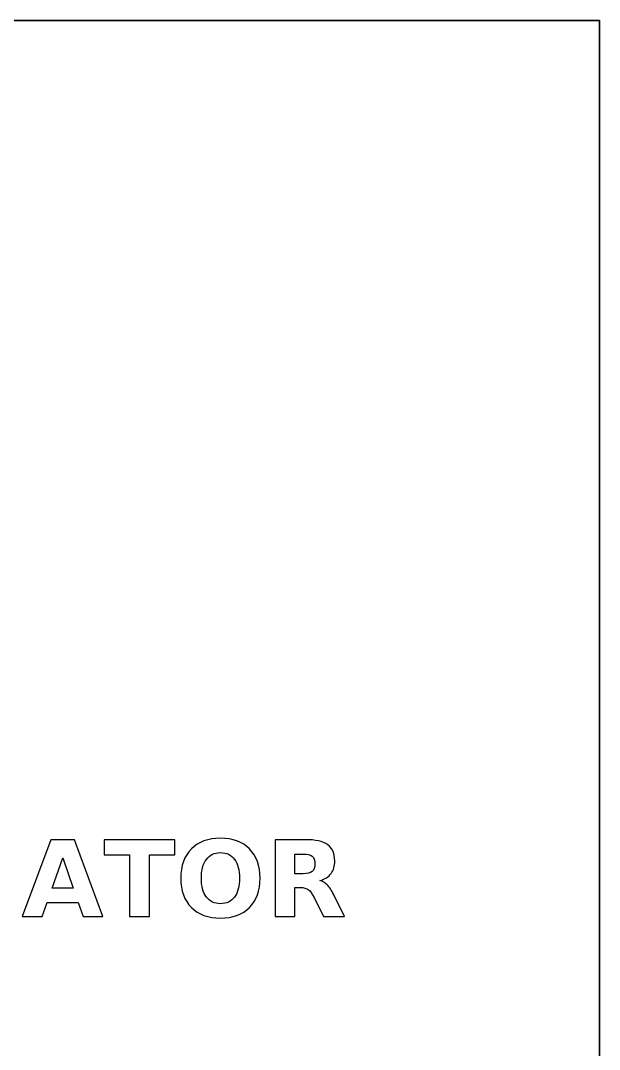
# Model space of a CAD drawing. Header units: centimetres. Extents: x -12.5 to -8.5, y -17.35 to -12.35.
# Drawn here: x -9.596 to -8.5, y -14.3 to -12.35 of the extents above; entities that cross this region are included whole.
import ezdxf

# ---------------------------------------------------------------- set-up
doc = ezdxf.new("R2010")
doc.units = ezdxf.units.CM
doc.header["$MEASUREMENT"] = 0
doc.layers.add('Layer 1', color=7, linetype='Continuous')

msp = doc.modelspace()

# ---------------------------------------------------------------- linework, layer by layer
at = {"layer": 'Layer 1', "color": 7, "lineweight": 35}
msp.add_open_spline([(-12.5, -12.35), (-12.5, -12.35), (-8.5, -12.35), (-8.5, -12.35), (-8.5, -12.35), (-8.5, -12.35), (-8.5, -17.35), (-8.5, -17.35), (-8.5, -17.35), (-8.5, -17.35), (-12.5, -17.35), (-12.5, -17.35), (-12.5, -17.35), (-12.5, -17.35), (-12.5, -12.35), (-12.5, -12.35)], degree=3, knots=[0, 0, 0, 0, 0.25, 0.25, 0.25, 0.25, 0.5, 0.5, 0.5, 0.5, 0.75, 0.75, 0.75, 0.75, 1, 1, 1, 1], dxfattribs=at)
at = {"layer": 'Layer 1', "color": 250}
for points, knots in [([(-9.48704, -14.02172), (-9.48704, -14.02172), (-9.54584, -14.02172), (-9.54584, -14.02172), (-9.54584, -14.02172), (-9.54584, -14.02172), (-9.5551, -14.04825), (-9.5551, -14.04825), (-9.5551, -14.04825), (-9.5551, -14.04825), (-9.5929, -14.04825), (-9.5929, -14.04825), (-9.5929, -14.04825), (-9.5929, -14.04825), (-9.5389, -13.90245), (-9.5389, -13.90245), (-9.5389, -13.90245), (-9.5389, -13.90245), (-9.49407, -13.90245), (-9.49407, -13.90245), (-9.49407, -13.90245), (-9.49407, -13.90245), (-9.44007, -14.04825), (-9.44007, -14.04825), (-9.44007, -14.04825), (-9.44007, -14.04825), (-9.47787, -14.04825), (-9.47787, -14.04825), (-9.47787, -14.04825), (-9.47787, -14.04825), (-9.48704, -14.02172), (-9.48704, -14.02172)], [0, 0, 0, 0, 0.125, 0.125, 0.125, 0.125, 0.25, 0.25, 0.25, 0.25, 0.375, 0.375, 0.375, 0.375, 0.5, 0.5, 0.5, 0.5, 0.625, 0.625, 0.625, 0.625, 0.75, 0.75, 0.75, 0.75, 0.875, 0.875, 0.875, 0.875, 1, 1, 1, 1]), ([(-9.4381, -13.90245), (-9.4381, -13.90245), (-9.30374, -13.90245), (-9.30374, -13.90245), (-9.30374, -13.90245), (-9.30374, -13.90245), (-9.30374, -13.93088), (-9.30374, -13.93088), (-9.30374, -13.93088), (-9.30374, -13.93088), (-9.35207, -13.93088), (-9.35207, -13.93088), (-9.35207, -13.93088), (-9.35207, -13.93088), (-9.35207, -14.04825), (-9.35207, -14.04825), (-9.35207, -14.04825), (-9.35207, -14.04825), (-9.38967, -14.04825), (-9.38967, -14.04825), (-9.38967, -14.04825), (-9.38967, -14.04825), (-9.38967, -13.93088), (-9.38967, -13.93088), (-9.38967, -13.93088), (-9.38967, -13.93088), (-9.4381, -13.93088), (-9.4381, -13.93088), (-9.4381, -13.93088), (-9.4381, -13.93088), (-9.4381, -13.90245), (-9.4381, -13.90245)], [0, 0, 0, 0, 0.125, 0.125, 0.125, 0.125, 0.25, 0.25, 0.25, 0.25, 0.375, 0.375, 0.375, 0.375, 0.5, 0.5, 0.5, 0.5, 0.625, 0.625, 0.625, 0.625, 0.75, 0.75, 0.75, 0.75, 0.875, 0.875, 0.875, 0.875, 1, 1, 1, 1]), ([(-9.21767, -13.89982), (-9.19424, -13.89982), (-9.17587, -13.90652), (-9.16261, -13.91995), (-9.16261, -13.91995), (-9.14931, -13.93335), (-9.14267, -13.95185), (-9.14267, -13.97548), (-9.14267, -13.97548), (-9.14267, -13.99905), (-9.14931, -14.01755), (-9.16261, -14.03095), (-9.16261, -14.03095), (-9.17587, -14.04438), (-9.19424, -14.05108), (-9.21767, -14.05108), (-9.21767, -14.05108), (-9.24104, -14.05108), (-9.25937, -14.04438), (-9.27271, -14.03095), (-9.27271, -14.03095), (-9.28601, -14.01755), (-9.29267, -13.99905), (-9.29267, -13.97548), (-9.29267, -13.97548), (-9.29267, -13.95185), (-9.28601, -13.93335), (-9.27271, -13.91995), (-9.27271, -13.91995), (-9.25937, -13.90652), (-9.24104, -13.89982), (-9.21767, -13.89982)], [0, 0, 0, 0, 0.125, 0.125, 0.125, 0.125, 0.25, 0.25, 0.25, 0.25, 0.375, 0.375, 0.375, 0.375, 0.5, 0.5, 0.5, 0.5, 0.625, 0.625, 0.625, 0.625, 0.75, 0.75, 0.75, 0.75, 0.875, 0.875, 0.875, 0.875, 1, 1, 1, 1]), ([(-9.07664, -13.99308), (-9.07664, -13.99308), (-9.07664, -14.04825), (-9.07664, -14.04825), (-9.07664, -14.04825), (-9.07664, -14.04825), (-9.11424, -14.04825), (-9.11424, -14.04825), (-9.11424, -14.04825), (-9.11424, -14.04825), (-9.11424, -13.90245), (-9.11424, -13.90245), (-9.11424, -13.90245), (-9.11424, -13.90245), (-9.05681, -13.90245), (-9.05681, -13.90245), (-9.05681, -13.90245), (-9.03761, -13.90245), (-9.02351, -13.90568), (-9.01458, -13.91212), (-9.01458, -13.91212), (-9.00561, -13.91855), (-9.00114, -13.92875), (-9.00114, -13.94268), (-9.00114, -13.94268), (-9.00114, -13.95232), (-9.00348, -13.96025), (-9.00811, -13.96642), (-9.00811, -13.96642), (-9.01278, -13.97262), (-9.01981, -13.97718), (-9.02918, -13.98008), (-9.02918, -13.98008), (-9.02404, -13.98128), (-9.01941, -13.98392), (-9.01534, -13.98805), (-9.01534, -13.98805), (-9.01128, -13.99218), (-9.00718, -13.99845), (-9.00301, -14.00685), (-9.00301, -14.00685), (-9.00301, -14.00685), (-8.98258, -14.04825), (-8.98258, -14.04825), (-8.98258, -14.04825), (-8.98258, -14.04825), (-9.02264, -14.04825), (-9.02264, -14.04825), (-9.02264, -14.04825), (-9.02264, -14.04825), (-9.04041, -14.01202), (-9.04041, -14.01202), (-9.04041, -14.01202), (-9.04398, -14.00475), (-9.04761, -13.99975), (-9.05131, -13.99708), (-9.05131, -13.99708), (-9.05498, -13.99442), (-9.05988, -13.99308), (-9.06601, -13.99308), (-9.06601, -13.99308), (-9.06601, -13.99308), (-9.07664, -13.99308), (-9.07664, -13.99308)], [0, 0, 0, 0, 0.0625, 0.0625, 0.0625, 0.0625, 0.125, 0.125, 0.125, 0.125, 0.1875, 0.1875, 0.1875, 0.1875, 0.25, 0.25, 0.25, 0.25, 0.3125, 0.3125, 0.3125, 0.3125, 0.375, 0.375, 0.375, 0.375, 0.4375, 0.4375, 0.4375, 0.4375, 0.5, 0.5, 0.5, 0.5, 0.5625, 0.5625, 0.5625, 0.5625, 0.625, 0.625, 0.625, 0.625, 0.6875, 0.6875, 0.6875, 0.6875, 0.75, 0.75, 0.75, 0.75, 0.8125, 0.8125, 0.8125, 0.8125, 0.875, 0.875, 0.875, 0.875, 0.9375, 0.9375, 0.9375, 0.9375, 1, 1, 1, 1]), ([(-9.53647, -13.99465), (-9.53647, -13.99465), (-9.4965, -13.99465), (-9.4965, -13.99465), (-9.4965, -13.99465), (-9.4965, -13.99465), (-9.51644, -13.93665), (-9.51644, -13.93665), (-9.51644, -13.93665), (-9.51644, -13.93665), (-9.53647, -13.99465), (-9.53647, -13.99465)], [0, 0, 0, 0, 0.3333333, 0.3333333, 0.3333333, 0.3333333, 0.6666667, 0.6666667, 0.6666667, 0.6666667, 1, 1, 1, 1]), ([(-9.21767, -13.92705), (-9.22914, -13.92705), (-9.23801, -13.93128), (-9.24434, -13.93975), (-9.24434, -13.93975), (-9.25064, -13.94822), (-9.25381, -13.96012), (-9.25381, -13.97548), (-9.25381, -13.97548), (-9.25381, -13.99082), (-9.25064, -14.00268), (-9.24434, -14.01115), (-9.24434, -14.01115), (-9.23801, -14.01962), (-9.22914, -14.02385), (-9.21767, -14.02385), (-9.21767, -14.02385), (-9.20614, -14.02385), (-9.19724, -14.01962), (-9.19091, -14.01115), (-9.19091, -14.01115), (-9.18461, -14.00268), (-9.18144, -13.99082), (-9.18144, -13.97548), (-9.18144, -13.97548), (-9.18144, -13.96012), (-9.18461, -13.94822), (-9.19091, -13.93975), (-9.19091, -13.93975), (-9.19724, -13.93128), (-9.20614, -13.92705), (-9.21767, -13.92705)], [0, 0, 0, 0, 0.125, 0.125, 0.125, 0.125, 0.25, 0.25, 0.25, 0.25, 0.375, 0.375, 0.375, 0.375, 0.5, 0.5, 0.5, 0.5, 0.625, 0.625, 0.625, 0.625, 0.75, 0.75, 0.75, 0.75, 0.875, 0.875, 0.875, 0.875, 1, 1, 1, 1]), ([(-9.06081, -13.96712), (-9.05294, -13.96712), (-9.04728, -13.96565), (-9.04388, -13.96272), (-9.04388, -13.96272), (-9.04044, -13.95978), (-9.03874, -13.95495), (-9.03874, -13.94825), (-9.03874, -13.94825), (-9.03874, -13.94162), (-9.04044, -13.93685), (-9.04388, -13.93398), (-9.04388, -13.93398), (-9.04728, -13.93112), (-9.05294, -13.92968), (-9.06081, -13.92968), (-9.06081, -13.92968), (-9.06081, -13.92968), (-9.07664, -13.92968), (-9.07664, -13.92968), (-9.07664, -13.92968), (-9.07664, -13.92968), (-9.07664, -13.96712), (-9.07664, -13.96712), (-9.07664, -13.96712), (-9.07664, -13.96712), (-9.06081, -13.96712), (-9.06081, -13.96712)], [0, 0, 0, 0, 0.1428571, 0.1428571, 0.1428571, 0.1428571, 0.2857143, 0.2857143, 0.2857143, 0.2857143, 0.4285714, 0.4285714, 0.4285714, 0.4285714, 0.5714286, 0.5714286, 0.5714286, 0.5714286, 0.7142857, 0.7142857, 0.7142857, 0.7142857, 0.8571429, 0.8571429, 0.8571429, 0.8571429, 1, 1, 1, 1])]:
    msp.add_open_spline(points, degree=3, knots=knots, dxfattribs=at)

doc.saveas('drawing.dxf')
